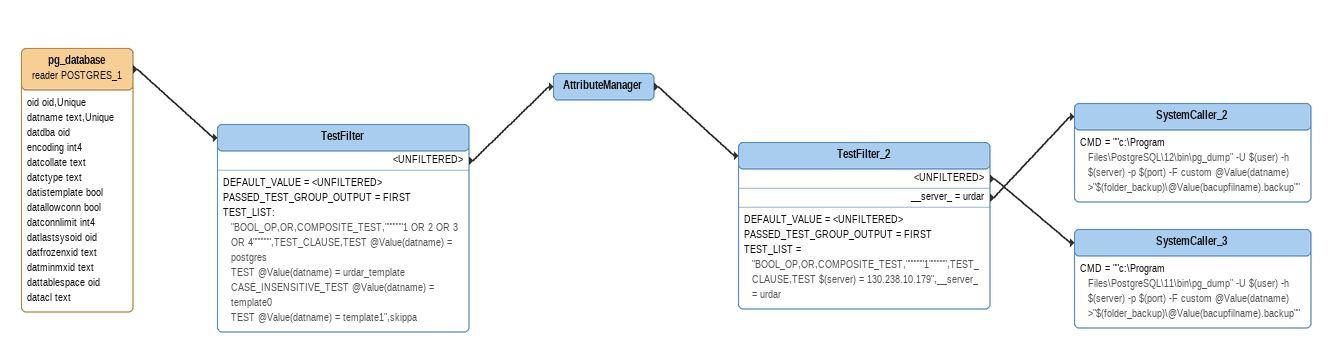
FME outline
pg_database (reader POSTGRES_1)
    attributes: oid oid,Unique, datname text,Unique, datdba oid, encoding int4, datcollate text, datctype text, datistemplate bool, datallowconn bool, datconnlimit int4, datlastsysoid oid, datfrozenxid text, datminmxid text, dattablespace oid, datacl text
    -> TestFilter
TestFilter
    DEFAULT_VALUE = <UNFILTERED>
    PASSED_TEST_GROUP_OUTPUT = FIRST
    TEST_LIST:
      "BOOL_OP,OR,COMPOSITE_TEST,""""""1 OR 2 OR 3 OR 4"""""",TEST_CLAUSE,TEST @Value(datname) = postgres
      TEST @Value(datname) = urdar_template
      CASE_INSENSITIVE_TEST @Value(datname) = template0
      TEST @Value(datname) = template1",skippa
    <UNFILTERED> -> AttributeManager
AttributeManager
    -> TestFilter_2
TestFilter_2
    DEFAULT_VALUE = <UNFILTERED>
    PASSED_TEST_GROUP_OUTPUT = FIRST
    TEST_LIST = "BOOL_OP,OR,COMPOSITE_TEST,""""""1"""""",TEST_CLAUSE,TEST $(server) = 130.238.10.179",__server_ = urdar
    <UNFILTERED> -> SystemCaller_3
    __server_ = urdar -> SystemCaller_2
SystemCaller_2
    CMD = ""c:\Program Files\PostgreSQL\12\bin\pg_dump" -U $(user) -h $(server) -p $(port) -F custom @Value(datname)  >"$(folder_backup)\@Value(bacupfilname).backup""
SystemCaller_3
    CMD = ""c:\Program Files\PostgreSQL\11\bin\pg_dump" -U $(user) -h $(server) -p $(port) -F custom @Value(datname)  >"$(folder_backup)\@Value(bacupfilname).backup""
